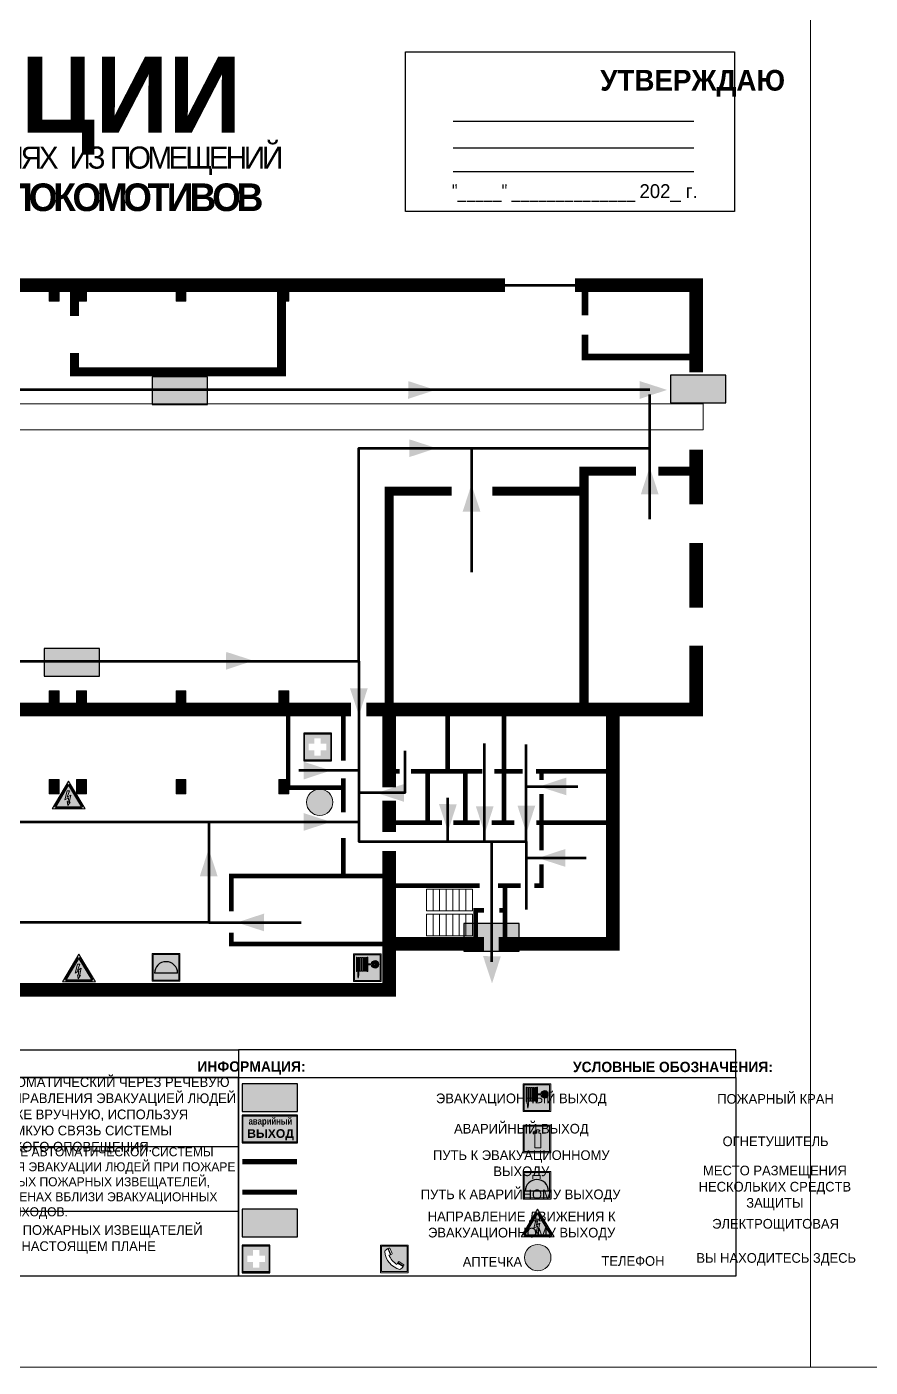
# Model space of a CAD drawing. Header units: millimetres. Extents: x 13114 to 67229, y 22859 to 38520.
# Drawn here: x 30189.8 to 30433.5, y 34765.1 to 35152.6 of the extents above; entities that cross this region are included whole.
import ezdxf

# ---------------------------------------------------------------- set-up
doc = ezdxf.new("R2010")
doc.units = ezdxf.units.MM
doc.linetypes.add('GOST2.303 4', pattern=[7, 5, -2, 0])
doc.layers.add('План_Штампы', color=7, linetype='Continuous')
doc.styles.add('обычный', font='arial.ttf')

# ---------------------------------------------------------------- blocks, each defined once
blk = doc.blocks.new('A$C7B4425F7')
at = {"true_color": 0xffffff}
blk.add_hatch(color=7, dxfattribs=at).paths.add_polyline_path([(0, 0), (-16, 0), (-16, -8), (0, -8)])
h = blk.add_hatch(color=126)
h.paths.add_polyline_path([(-0.2, -0.2), (-15.8, -0.2), (-15.8, -7.8), (-0.2, -7.8)])
h.paths.add_polyline_path([(-11.76, -2.03), (-11.76, -3.66), (-11.17, -3.66, -0.568275), (-11.17, -6.18), (-12.58, -6.18), (-12.58, -2.03)], flags=16)
h.paths.add_polyline_path([(-13.33, -4.12, -0.495768), (-13.59, -6.18), (-15.03, -6.18), (-15.03, -2.03), (-13.59, -2.03, -0.487973)], flags=16)
h.paths.add_polyline_path([(-10.25, -2.03), (-9.48, -2.03), (-9.48, -6.18), (-10.25, -6.18)], flags=16)
h.paths.add_polyline_path([(-13.84, -3.69), (-14.24, -3.69), (-14.24, -3.03), (-13.9, -3.03, -0.692621)], flags=0)
h.paths.add_polyline_path([(-9.15, -2.03), (-8.4, -2.03), (-8.04, -3.07), (-7.68, -2.03), (-6.93, -2.03), (-7.64, -4.1), (-6.93, -6.18), (-7.68, -6.18), (-8.04, -5.14), (-8.4, -6.18), (-9.15, -6.18), (-8.44, -4.1)], flags=16)
h.paths.add_polyline_path([(-11.76, -4.46), (-11.42, -4.46, -0.692621), (-11.36, -5.12), (-11.76, -5.12)], flags=0)
h.paths.add_polyline_path([(-13.9, -5.2), (-14.24, -5.2), (-14.24, -4.55), (-13.84, -4.55, -0.708038)], flags=0)
edge = h.paths.add_edge_path(flags=16)
edge.add_ellipse((-5.51, -4.08), major_axis=(0, 2.05), ratio=0.586184, start_angle=0, end_angle=360)
edge = h.paths.add_edge_path(flags=0)
edge.add_ellipse((-5.51, -4.08), major_axis=(0, 1.14), ratio=0.454828, start_angle=0, end_angle=360)
h.paths.add_polyline_path([(-4.13, -4.96, 0.377264), (-3.48, -4.52, 0.0555), (-3.16, -2.03), (-1.66, -2.03), (-1.66, -4.96), (-0.96, -4.96), (-0.96, -7.01), (-1.75, -7.01), (-1.75, -6.18), (-3.3, -6.18), (-3.3, -7.02), (-4.13, -7.02)], flags=16)
h.paths.add_polyline_path([(-2.73, -2.91), (-2.28, -2.91), (-2.28, -4.96), (-3.05, -4.96, 0.079136)], flags=0)
at = {"color": 126}
blk.add_lwpolyline([(-16, -8), (0, -8), (0, 0), (-16, 0)], close=True, dxfattribs=at)
blk = doc.blocks.new('A$C32E8229D')
at = {"true_color": 0xffffff}
blk.add_hatch(color=7, dxfattribs=at).paths.add_polyline_path([(0, 0), (0, -8), (16, -8), (16, 0)])
h = blk.add_hatch(color=126)
h.paths.add_polyline_path([(0.2, -0.2), (15.8, -0.2), (15.8, -7.8), (0.2, -7.8)])
h.paths.add_polyline_path([(13.49, -2.05), (12.08, -2.05), (11.37, -2.63, 0.162397), (11.29, -2.84), (11.29, -3.63), (10.35, -3.63), (10.35, -4.05), (11.68, -4.05), (11.68, -3.48), (12.26, -4.28), (11.29, -5.1), (11.29, -6.78), (11.85, -6.78), (11.85, -5.44), (12.8, -4.64), (12.8, -5.94), (14.46, -5.94), (14.46, -5.39), (13.45, -5.39), (13.45, -3.97), (12.46, -2.59), (13.15, -2.59), (13.69, -3.34), (14.18, -3)], flags=16)
h.paths.add_polyline_path([(10.74, -1.82, 1), (11.8, -1.82, 1)], flags=16)
h.paths.add_polyline_path([(9.39, -3.59), (5.99, -3.59), (6.56, -3.03), (5.91, -3.03), (5.1, -3.83), (5.91, -4.64), (6.56, -4.64), (5.99, -4.09), (9.39, -4.09)], flags=16)
h.paths.add_polyline_path([(4.29, -1.08), (1.72, -1.08), (1.72, -6.6), (4.29, -6.6)], flags=16)
at = {"color": 126}
blk.add_lwpolyline([(16, -8), (0, -8), (0, 0), (16, 0)], close=True, dxfattribs=at)
blk = doc.blocks.new('A$C3E6D3DDE')
at = {"lineweight": 5}
h = blk.add_hatch(color=40, dxfattribs=at)
h.paths.add_polyline_path([(24.1, 1.45), (16.46, -11.35), (31.74, -11.35)])
h.paths.add_polyline_path([(24.09, -0.46), (30.03, -10.41), (18.14, -10.41)], flags=16)
h.paths.add_polyline_path([(24.54, -3.08), (23.41, -6.02), (25.13, -5.01), (24.33, -8.5), (24.82, -8.27), (23.79, -9.86), (23.4, -8.04), (23.8, -8.43), (24.04, -6.29), (22.39, -7.25), (23.44, -3.08)], flags=0)
h = blk.add_hatch(color=256, dxfattribs=at)
h.paths.add_polyline_path([(24.37, 0.03, 0.567511), (23.82, 0.03), (17.59, -10.4, 0.582454), (17.86, -10.88), (30.32, -10.88, 0.582149), (30.6, -10.4)])
h.paths.add_polyline_path([(24.09, -0.46), (18.14, -10.41), (30.03, -10.41)], flags=16)
h.paths.add_polyline_path([(24.54, -3.08), (23.41, -6.02), (25.13, -5.01), (24.33, -8.5), (24.82, -8.27), (23.79, -9.86), (23.4, -8.04), (23.8, -8.43), (24.04, -6.29), (22.39, -7.25), (23.44, -3.08)], flags=0)
h = blk.add_hatch(color=40, dxfattribs=at)
h.paths.add_polyline_path([(24.09, -0.46), (18.14, -10.41), (30.03, -10.41)])
h.paths.add_polyline_path([(24.82, -8.27), (23.79, -9.86), (23.4, -8.04), (23.8, -8.43), (24.04, -6.29), (22.39, -7.25), (23.44, -3.08), (24.54, -3.08), (23.41, -6.02), (25.13, -5.01), (24.33, -8.5)], flags=16)
at = {"color": 40, "lineweight": 5}
for p, q in [((16.46, -11.35), (24.1, 1.45)), ((24.1, 1.45), (31.74, -11.35))]:
    blk.add_line(p, q, dxfattribs=at)
at = {"lineweight": 5}
for p, q in [((17.59, -10.4), (23.82, 0.03)), ((24.37, 0.03), (30.6, -10.4)), ((18.14, -10.41), (24.09, -0.46)), ((23.44, -3.08), (22.39, -7.25)), ((23.41, -6.02), (24.54, -3.08)), ((25.13, -5.01), (23.41, -6.02)), ((24.54, -3.08), (23.44, -3.08)), ((24.09, -0.46), (30.03, -10.41)), ((24.33, -8.5), (25.13, -5.01)), ((17.86, -10.88), (30.32, -10.88)), ((18.14, -10.41), (30.03, -10.41)), ((22.39, -7.25), (24.04, -6.29)), ((23.8, -8.43), (23.4, -8.04)), ((23.4, -8.04), (23.79, -9.86)), ((23.79, -9.86), (24.82, -8.27)), ((24.04, -6.29), (23.8, -8.43)), ((24.82, -8.27), (24.33, -8.5))]:
    blk.add_line(p, q, dxfattribs=at)
at = {"color": 50, "lineweight": 5}
blk.add_line((31.74, -11.35), (16.46, -11.35), dxfattribs=at)
blk = doc.blocks.new('A$C41C009D9')
at = {"true_color": 0xffffff}
blk.add_hatch(color=7, dxfattribs=at).paths.add_polyline_path([(0, 8), (-16, 8), (-16, 0), (0, 0)])
h = blk.add_hatch(color=126)
h.dxf.hatch_style = 1
h.paths.add_polyline_path([(-15.8, 7.8), (-15.8, 0.2), (-0.2, 0.2), (-0.2, 7.8)])
at = {"color": 126}
for points in [[(-16, 0), (0, 0), (0, 8), (-16, 8)], [(-16, 0), (0, 0), (0, 8), (-16, 8)], [(-15.8, 7.8), (-0.2, 7.8), (-0.2, 0.2), (-15.8, 0.2)]]:
    blk.add_lwpolyline(points, close=True, dxfattribs=at)
at = {"color": 7, "true_color": 0xffffff, "insert": (-15.8, 7.3), "char_height": 2.5, "width": 15.5999, "attachment_point": 1, "style": 'обычный'}
blk.add_mtext('\\pi1.6133;{\\fArial|b1|i0|c204|p34;\\H0.8x;\\W0.8;аварийный\\H1.25x;\\W1;\\P\\pi1.2327;ВЫХОД}', dxfattribs=at)
blk = doc.blocks.new('A$C37112FD5')
at = {"true_color": 0xf5f5ff}
h = blk.add_hatch(color=7, dxfattribs=at)
h.dxf.hatch_style = 1
h.paths.add_polyline_path([(12.8, -7.4), (0, -7.4), (0, -20.2), (12.8, -20.2)])
h.paths.add_polyline_path([(12.29, -7.91), (12.29, -19.69), (0.51, -19.69), (0.51, -7.91)], flags=16)
h.paths.add_polyline_path([(4.98, -9.04, -0.42597), (5.17, -9.22), (5.17, -12.25), (5.17, -15.29, -0.432244), (4.98, -15.47), (4.83, -15.47, -0.42597), (4.64, -15.29), (4.64, -12.25), (4.64, -9.22, -0.432244), (4.83, -9.04)], flags=0)
h.paths.add_polyline_path([(4.28, -9.22), (4.28, -12.25), (4.28, -15.29, -0.432244), (4.09, -15.47), (3.94, -15.47, -0.42597), (3.75, -15.29), (3.75, -12.25), (3.75, -9.22, -0.432244), (3.94, -9.04), (4.09, -9.04, -0.42597)], flags=0)
h.paths.add_polyline_path([(5.72, -9.04), (5.87, -9.04, -0.42597), (6.06, -9.22), (6.06, -12.25), (6.06, -15.29, -0.432244), (5.87, -15.47), (5.72, -15.47, -0.42597), (5.53, -15.29), (5.53, -12.25), (5.53, -9.22, -0.432244)], flags=0)
h.paths.add_polyline_path([(6.42, -8.9), (6.5, -8.9, -0.42597), (6.69, -9.08), (6.69, -12.03), (8.21, -12.03, -15.824349), (8.21, -12.47), (6.69, -12.47), (6.69, -15.42, -0.432244), (6.5, -15.6), (6.42, -15.6)], flags=0)
h.paths.add_polyline_path([(3.39, -9.22), (3.39, -12.25), (3.39, -15.29, -0.432244), (3.2, -15.47), (3.05, -15.47, -0.42597), (2.85, -15.29), (2.85, -12.25), (2.85, -9.22, -0.432244), (3.05, -9.04), (3.2, -9.04, -0.42597)], flags=0)
h.paths.add_polyline_path([(2.5, -9.22), (2.5, -16.71), (1.96, -16.71), (1.96, -9.22, -0.432244), (2.15, -9.04), (2.31, -9.04, -0.42597)], flags=0)
h.paths.add_polyline_path([(1.61, -8.9), (1.61, -15.6), (1.57, -15.6, -0.42597), (1.37, -15.42), (1.37, -12.03), (1.37, -9.09, -0.432244), (1.57, -8.9)], flags=0)
h.paths.add_polyline_path([(9.76, -10.81), (9.76, -12.03), (8.49, -12.03, -0.336371)], flags=0)
h.paths.add_polyline_path([(8.49, -12.47), (9.76, -12.47), (9.76, -13.7, -0.336371)], flags=0)
h.paths.add_polyline_path([(10.11, -10.81, -0.336371), (11.38, -12.03), (10.11, -12.03)], flags=0)
h.paths.add_polyline_path([(10.11, -12.47), (11.38, -12.47, -0.336371), (10.11, -13.7)], flags=0)
h.paths.add_polyline_path([(2.5, -16.84), (2.5, -17.05), (1.97, -17.05), (1.97, -16.84)], flags=0)
h.paths.add_polyline_path([(2.5, -17.24, -0.033778), (2.24, -18.6, -0.033778), (1.97, -17.24)], flags=0)
h = blk.add_hatch(color=242)
h.dxf.hatch_style = 1
h.paths.add_polyline_path([(12.29, -7.91), (0.51, -7.91), (0.51, -19.69), (12.29, -19.69)])
h.paths.add_polyline_path([(6.42, -15.6), (6.42, -8.9), (6.5, -8.9, -0.42597), (6.69, -9.08), (6.69, -12.03), (8.21, -12.03, -15.824349), (8.21, -12.47), (6.69, -12.47), (6.69, -15.42, -0.432244), (6.5, -15.6)], flags=16)
h.paths.add_polyline_path([(5.87, -15.47), (5.72, -15.47, -0.42597), (5.53, -15.29), (5.53, -12.25), (5.53, -9.22, -0.432244), (5.72, -9.04), (5.87, -9.04, -0.42597), (6.06, -9.22), (6.06, -12.25), (6.06, -15.29, -0.432244)], flags=16)
h.paths.add_polyline_path([(4.98, -15.47), (4.83, -15.47, -0.42597), (4.64, -15.29), (4.64, -12.25), (4.64, -9.22, -0.432244), (4.83, -9.04), (4.98, -9.04, -0.42597), (5.17, -9.22), (5.17, -12.25), (5.17, -15.29, -0.432244)], flags=16)
h.paths.add_polyline_path([(4.09, -15.47), (3.94, -15.47, -0.42597), (3.75, -15.29), (3.75, -12.25), (3.75, -9.22, -0.432244), (3.94, -9.04), (4.09, -9.04, -0.42597), (4.28, -9.22), (4.28, -12.25), (4.28, -15.29, -0.432244)], flags=16)
h.paths.add_polyline_path([(3.2, -15.47), (3.05, -15.47, -0.42597), (2.85, -15.29), (2.85, -12.25), (2.85, -9.22, -0.432244), (3.05, -9.04), (3.2, -9.04, -0.42597), (3.39, -9.22), (3.39, -12.25), (3.39, -15.29, -0.432244)], flags=16)
h.paths.add_polyline_path([(2.5, -17.05), (1.97, -17.05), (1.97, -16.84), (2.5, -16.84)], flags=16)
h.paths.add_polyline_path([(2.5, -17.24, -0.033778), (2.24, -18.6, -0.033778), (1.97, -17.24)], flags=16)
h.paths.add_polyline_path([(2.5, -16.71), (1.96, -16.71), (1.96, -9.22, -0.432244), (2.15, -9.04), (2.31, -9.04, -0.42597), (2.5, -9.22)], flags=16)
h.paths.add_polyline_path([(1.61, -15.6), (1.57, -15.6, -0.42597), (1.37, -15.42), (1.37, -12.03), (1.37, -9.09, -0.432244), (1.57, -8.9), (1.61, -8.9)], flags=16)
h.paths.add_polyline_path([(8.49, -12.47), (9.76, -12.47), (9.76, -13.7, -0.336371)], flags=0)
h.paths.add_polyline_path([(10.11, -13.7), (10.11, -12.47), (11.38, -12.47, -0.336371)], flags=0)
h.paths.add_polyline_path([(8.49, -12.03, -0.336371), (9.76, -10.81), (9.76, -12.03)], flags=0)
h.paths.add_polyline_path([(10.11, -12.03), (10.11, -10.81, -0.336371), (11.38, -12.03)], flags=0)
h = blk.add_hatch(color=7, dxfattribs=at)
h.dxf.hatch_style = 1
h.paths.add_polyline_path([(1.61, -8.9), (1.57, -8.9, 0.432244), (1.37, -9.09), (1.37, -12.03), (1.37, -15.42, 0.42597), (1.57, -15.6), (1.61, -15.6)])
h.paths.add_polyline_path([(2.5, -9.22, 0.42597), (2.31, -9.04), (2.15, -9.04, 0.432244), (1.96, -9.22), (1.96, -16.71), (2.5, -16.71)])
h.paths.add_polyline_path([(2.5, -16.84), (1.97, -16.84), (1.97, -17.05), (2.5, -17.05)])
h.paths.add_polyline_path([(2.5, -17.24), (1.97, -17.24, 0.033778), (2.24, -18.6, 0.033778)])
h.paths.add_polyline_path([(3.39, -12.25), (3.39, -9.22, 0.42597), (3.2, -9.04), (3.05, -9.04, 0.432244), (2.85, -9.22), (2.85, -12.25), (2.85, -15.29, 0.42597), (3.05, -15.47), (3.2, -15.47, 0.432244), (3.39, -15.29)])
h.paths.add_polyline_path([(4.28, -12.25), (4.28, -9.22, 0.42597), (4.09, -9.04), (3.94, -9.04, 0.432244), (3.75, -9.22), (3.75, -12.25), (3.75, -15.29, 0.42597), (3.94, -15.47), (4.09, -15.47, 0.432244), (4.28, -15.29)])
h.paths.add_polyline_path([(5.17, -12.25), (5.17, -9.22, 0.42597), (4.98, -9.04), (4.83, -9.04, 0.432244), (4.64, -9.22), (4.64, -12.25), (4.64, -15.29, 0.42597), (4.83, -15.47), (4.98, -15.47, 0.432244), (5.17, -15.29)])
h.paths.add_polyline_path([(6.06, -12.25), (6.06, -9.22, 0.42597), (5.87, -9.04), (5.72, -9.04, 0.432244), (5.53, -9.22), (5.53, -12.25), (5.53, -15.29, 0.42597), (5.72, -15.47), (5.87, -15.47, 0.432244), (6.06, -15.29)])
h.paths.add_polyline_path([(6.69, -12.47), (8.21, -12.47, 15.824349), (8.21, -12.03), (6.69, -12.03), (6.69, -9.08, 0.42597), (6.5, -8.9), (6.42, -8.9), (6.42, -15.6), (6.5, -15.6, 0.432244), (6.69, -15.42)])
h.paths.add_polyline_path([(8.49, -12.47), (9.76, -12.47), (9.76, -13.7, -0.336371)], flags=16)
h.paths.add_polyline_path([(8.49, -12.03, -0.336371), (9.76, -10.81), (9.76, -12.03)], flags=16)
h.paths.add_polyline_path([(10.11, -12.47), (11.38, -12.47, -0.336371), (10.11, -13.7)], flags=16)
h.paths.add_polyline_path([(10.11, -12.03), (10.11, -10.81, -0.336371), (11.38, -12.03)], flags=16)
h = blk.add_hatch(color=242)
h.dxf.hatch_style = 1
h.paths.add_polyline_path([(9.76, -10.81, 0.336371), (8.49, -12.03), (9.76, -12.03)])
h.paths.add_polyline_path([(10.11, -10.81), (10.11, -12.03), (11.38, -12.03, 0.336371)])
h.paths.add_polyline_path([(11.38, -12.47), (10.11, -12.47), (10.11, -13.7, 0.336371)])
h.paths.add_polyline_path([(9.76, -12.47), (8.49, -12.47, 0.336371), (9.76, -13.7)])
at = {"color": 242, "lineweight": 5}
for p, q in [((0, -20.2), (0, -7.4)), ((0, -7.4), (12.8, -7.4)), ((1.37, -12.03), (1.37, -9.08)), ((1.37, -12.03), (1.37, -15.42)), ((1.57, -8.9), (1.61, -8.9)), ((1.61, -8.9), (1.61, -15.6)), ((1.96, -16.71), (1.96, -9.22)), ((2.15, -9.04), (2.31, -9.04)), ((2.5, -16.71), (2.5, -9.22)), ((2.85, -12.25), (2.85, -9.22)), ((2.85, -12.25), (2.85, -15.29)), ((3.05, -9.04), (3.2, -9.04)), ((3.39, -12.25), (3.39, -9.22)), ((3.39, -12.25), (3.39, -15.29)), ((3.75, -12.25), (3.75, -9.22)), ((3.75, -12.25), (3.75, -15.29)), ((3.94, -9.04), (4.09, -9.04)), ((4.28, -12.25), (4.28, -9.22)), ((4.28, -12.25), (4.28, -15.29)), ((4.64, -12.25), (4.64, -9.22)), ((4.64, -12.25), (4.64, -15.29)), ((4.83, -9.04), (4.98, -9.04)), ((5.17, -12.25), (5.17, -9.22)), ((5.17, -12.25), (5.17, -15.29)), ((5.53, -12.25), (5.53, -9.22)), ((5.53, -12.25), (5.53, -15.29)), ((5.72, -9.04), (5.87, -9.04)), ((6.06, -12.25), (6.06, -9.22)), ((6.06, -12.25), (6.06, -15.29)), ((6.42, -8.9), (6.42, -15.6)), ((6.5, -8.9), (6.42, -8.9)), ((6.69, -12.03), (6.69, -9.08)), ((8.21, -12.03), (6.69, -12.03)), ((9.76, -12.03), (8.49, -12.03)), ((9.76, -10.81), (9.76, -12.03)), ((10.11, -10.81), (10.11, -12.03)), ((11.38, -12.03), (10.11, -12.03)), ((12.8, -20.2), (12.8, -7.4)), ((1.57, -15.6), (1.61, -15.6)), ((1.96, -16.71), (2.5, -16.71)), ((1.97, -16.84), (2.5, -16.84)), ((1.97, -17.05), (1.97, -16.84)), ((2.5, -17.05), (1.97, -17.05)), ((1.97, -17.24), (2.5, -17.24)), ((2.5, -16.84), (2.5, -17.05)), ((3.05, -15.47), (3.2, -15.47)), ((3.94, -15.47), (4.09, -15.47)), ((4.83, -15.47), (4.98, -15.47)), ((5.72, -15.47), (5.87, -15.47)), ((6.42, -15.6), (6.5, -15.6)), ((8.21, -12.47), (6.69, -12.47)), ((6.69, -12.47), (6.69, -15.42)), ((9.76, -12.47), (8.49, -12.47)), ((9.76, -12.47), (9.76, -13.7)), ((11.38, -12.47), (10.11, -12.47)), ((10.11, -12.47), (10.11, -13.7)), ((0, -20.2), (12.8, -20.2))]:
    blk.add_line(p, q, dxfattribs=at)
blk.add_lwpolyline([(0.51, -7.91), (12.29, -7.91), (12.29, -19.69), (0.51, -19.69)], close=True, dxfattribs=at)
for centre, radius, start, end in [((1.56, -9.09), 0.182, 87.10267, 180.60715), ((2.15, -9.22), 0.182, 87.10267, 180.60715), ((2.32, -9.22), 0.182, 359.39285, 92.89733), ((3.04, -9.22), 0.182, 87.10267, 180.60715), ((3.21, -9.22), 0.182, 359.39285, 92.89733), ((3.93, -9.22), 0.182, 87.10267, 180.60715), ((4.1, -9.22), 0.182, 359.39285, 92.89733), ((4.82, -9.22), 0.182, 87.10267, 180.60715), ((4.99, -9.22), 0.182, 359.39285, 92.89733), ((5.71, -9.22), 0.182, 87.10267, 180.60715), ((5.88, -9.22), 0.182, 359.39285, 92.89733), ((6.51, -9.09), 0.182, 359.39285, 92.89733), ((9.93, -12.25), 1.74, 187.23185, 172.76815), ((9.93, -12.25), 1.46, 96.99266, 171.35851), ((9.93, -12.25), 1.46, 8.64149, 83.00734), ((1.56, -15.42), 0.182, 179.39285, 272.89733), ((12.17, -15.98), 10.27, 187.04098, 194.7793), ((-7.7, -15.98), 10.27, 345.2207, 352.95902), ((3.04, -15.29), 0.182, 179.39285, 272.89733), ((3.21, -15.29), 0.182, 267.10267, 0.60715), ((3.93, -15.29), 0.182, 179.39285, 272.89733), ((4.1, -15.29), 0.182, 267.10267, 0.60715), ((4.82, -15.29), 0.182, 179.39285, 272.89733), ((4.99, -15.29), 0.182, 267.10267, 0.60715), ((5.71, -15.29), 0.182, 179.39285, 272.89733), ((5.88, -15.29), 0.182, 267.10267, 0.60715), ((6.51, -15.42), 0.182, 267.10267, 0.60715), ((9.93, -12.25), 1.46, 188.64149, 263.00734), ((9.93, -12.25), 1.46, 276.99266, 351.35851)]:
    blk.add_arc(centre, radius, start, end, dxfattribs=at)
blk = doc.blocks.new('A$C7B8C2D5B')
at = {"lineweight": 0}
h = blk.add_hatch(color=5, dxfattribs=at)
h.dxf.hatch_style = 1
h.paths.add_polyline_path([(1.4, -3.02, 1), (-2.11, -3.02, 1)])
at = {"color": 5, "lineweight": 0}
blk.add_circle((-0.36, -3.02), 1.75, dxfattribs=at)
blk = doc.blocks.new('A$C18900ED3')
h = blk.add_hatch(color=126)
h.paths.add_polyline_path([(-0.18, -0.18), (-7.02, -0.18), (-7.02, -7.02), (-0.18, -7.02)])
h.paths.add_polyline_path([(-5.89, -4.46), (-5.89, -2.77), (-4.46, -2.77), (-4.46, -1.31), (-2.77, -1.31), (-2.77, -2.77), (-1.33, -2.77), (-1.33, -4.46), (-2.77, -4.46), (-2.77, -5.89), (-4.46, -5.89), (-4.46, -4.46)], flags=16)
at = {"color": 126}
for p, q in [((-7.2, 0), (-7.2, -7.2)), ((0, 0), (-7.2, 0)), ((0, -7.2), (0, 0)), ((-7.02, -7.02), (-7.02, -0.18)), ((-7.02, -0.18), (-0.18, -0.18)), ((-0.18, -0.18), (-0.18, -7.02)), ((-7.2, -7.2), (0, -7.2)), ((-0.18, -7.02), (-7.02, -7.02))]:
    blk.add_line(p, q, dxfattribs=at)
blk = doc.blocks.new('A$C1E1F2D43')
at = {"true_color": 0xffffff}
blk.add_hatch(color=7, dxfattribs=at).paths.add_polyline_path([(8, 0), (0, 0), (0, -8), (8, -8)])
h = blk.add_hatch(color=242)
h.paths.add_polyline_path([(0.32, -0.32), (0.32, -7.68), (7.68, -7.68), (7.68, -0.32)])
h.paths.add_polyline_path([(7.35, -5.71), (0.65, -5.71, -1)], flags=16)
at = {"color": 242, "lineweight": 5}
for p, q in [((0, 0), (8, 0)), ((0, -8), (0, 0)), ((0, 0), (8, 0)), ((8, -8), (8, 0)), ((0, -8), (8, -8))]:
    blk.add_line(p, q, dxfattribs=at)
at = {"color": 242}
blk.add_line((7.35, -5.71), (0.65, -5.71), dxfattribs=at)
at = {"color": 242, "lineweight": 5}
blk.add_lwpolyline([(0.32, -0.32), (7.68, -0.32), (7.68, -7.68), (0.32, -7.68)], close=True, dxfattribs=at)
at = {"color": 242}
blk.add_arc((4, -5.71), 3.35, 0, 180, dxfattribs=at)
blk = doc.blocks.new('A$C3AD82952')
at = {"true_color": 0xf5f5ff}
h = blk.add_hatch(color=7, dxfattribs=at)
h.dxf.hatch_style = 1
h.paths.add_polyline_path([(8.21, 8.73, 0.414214), (7.89, 9.05), (7.22, 9.05), (7.22, 9.92), (7.59, 9.92, 1), (7.57, 10.36), (7.22, 10.36), (7.22, 10.6), (6.43, 10.6), (6.43, 10.36), (6.01, 10.36), (4.74, 9.59), (4.74, 8.69), (4.98, 8.73), (4.98, 9.26), (6.12, 9.91), (6.43, 9.91), (6.43, 9.05), (5.76, 9.05, 0.414214), (5.44, 8.73), (5.44, 2.2), (8.21, 2.2)], flags=0)
h.paths.add_polyline_path([(12.8, 12.8), (0, 12.8), (0, 0), (12.8, 0)])
h.paths.add_polyline_path([(0.51, 12.29), (12.29, 12.29), (12.29, 0.51), (0.51, 0.51)], flags=16)
h.paths.add_polyline_path([(4.74, 9.59), (6.01, 10.36), (6.43, 10.36), (6.43, 10.6), (7.22, 10.6), (7.22, 10.36), (7.59, 10.36, -0.94586), (7.59, 9.92), (7.22, 9.92), (7.22, 9.05), (7.89, 9.05, -0.414214), (8.21, 8.73), (8.21, 2.2), (5.44, 2.2), (5.44, 8.73, -0.414214), (5.76, 9.05), (6.43, 9.05), (6.43, 9.91), (6.12, 9.91), (4.98, 9.26), (4.98, 8.73), (4.74, 8.69)], flags=0)
h = blk.add_hatch(color=242)
h.dxf.hatch_style = 1
h.paths.add_polyline_path([(12.29, 12.29), (0.51, 12.29), (0.51, 0.51), (12.29, 0.51)])
h.paths.add_polyline_path([(4.74, 8.69), (4.74, 9.59), (6.01, 10.36), (6.43, 10.36), (6.43, 10.6), (7.22, 10.6), (7.22, 10.36), (7.59, 10.36, -0.94586), (7.59, 9.92), (7.22, 9.92), (7.22, 9.05), (7.89, 9.05, -0.414214), (8.21, 8.73), (8.21, 2.2), (5.44, 2.2), (5.44, 8.73, -0.414214), (5.76, 9.05), (6.43, 9.05), (6.43, 9.91), (6.12, 9.91), (4.98, 9.26), (4.98, 8.73)], flags=16)
h = blk.add_hatch(color=7, dxfattribs=at)
h.dxf.hatch_style = 1
h.paths.add_polyline_path([(8.21, 8.73, 0.414214), (7.89, 9.05), (7.22, 9.05), (7.22, 9.92), (7.59, 9.92, 1), (7.57, 10.36), (7.22, 10.36), (7.22, 10.6), (6.43, 10.6), (6.43, 10.36), (6.01, 10.36), (4.74, 9.59), (4.74, 8.69), (4.98, 8.73), (4.98, 9.26), (6.12, 9.91), (6.43, 9.91), (6.43, 9.05), (5.76, 9.05, 0.414214), (5.44, 8.73), (5.44, 2.2), (8.21, 2.2)])
at = {"color": 242, "lineweight": 5}
for p, q in [((0, 0), (0, 12.8)), ((0, 12.8), (12.8, 12.8)), ((12.8, 0), (12.8, 12.8)), ((6.01, 10.36), (4.74, 9.59)), ((4.74, 9.59), (4.74, 8.69)), ((4.74, 8.69), (4.98, 8.73)), ((4.98, 9.26), (6.12, 9.91)), ((4.98, 8.73), (4.98, 9.26)), ((5.44, 2.2), (5.44, 8.73)), ((5.76, 9.05), (6.43, 9.05)), ((6.01, 10.36), (6.43, 10.36)), ((6.12, 9.91), (6.43, 9.91)), ((7.22, 10.6), (6.43, 10.6)), ((6.43, 10.6), (6.43, 10.36)), ((6.43, 9.91), (6.43, 9.05)), ((7.22, 10.36), (7.22, 10.6)), ((7.59, 10.36), (7.22, 10.36)), ((7.22, 9.05), (7.22, 9.92)), ((7.59, 9.92), (7.22, 9.92)), ((7.89, 9.05), (7.22, 9.05)), ((8.21, 2.2), (8.21, 8.73)), ((0, 0), (12.8, 0)), ((5.44, 2.2), (8.21, 2.2))]:
    blk.add_line(p, q, dxfattribs=at)
blk.add_lwpolyline([(0.51, 12.29), (12.29, 12.29), (12.29, 0.51), (0.51, 0.51)], close=True, dxfattribs=at)
for centre, radius, start, end in [((5.76, 8.73), 0.32, 90, 180), ((7.58, 10.14), 0.223, 273.18746, 86.81254), ((7.89, 8.73), 0.32, 0, 90)]:
    blk.add_arc(centre, radius, start, end, dxfattribs=at)
blk = doc.blocks.new('A$C456E1F9C')
at = {"lineweight": 5}
h = blk.add_hatch(color=242, dxfattribs=at)
h.paths.add_polyline_path([(0.51, -1.47), (0.51, -13.26), (12.29, -13.26), (12.29, -1.47)])
h.paths.add_polyline_path([(5.42, -4.95, -0.254479), (4.78, -5.4), (3.52, -2.53, -0.209735), (4.23, -2.4)], flags=16)
h.paths.add_polyline_path([(8.53, -8.6), (10.87, -10.17), (10.54, -10.76), (8.03, -9.13, -0.192251)], flags=16)
h.paths.add_polyline_path([(4.61, -5.49, 0.005518), (3.87, -5.72, 0.128647), (7.49, -10.01, 0.00809), (7.83, -9.33), (10.47, -10.97, -0.16736), (8.99, -12.25, -0.327862), (1.95, -3.95, -0.166952), (3.36, -2.62)], flags=16)
at = {"color": 242, "lineweight": 5}
for p, q in [((0, -13.77), (0, -0.97)), ((12.8, -0.97), (0, -0.97)), ((4.61, -5.49), (3.36, -2.62)), ((3.52, -2.53), (4.78, -5.4)), ((4.23, -2.4), (5.42, -4.95)), ((12.8, -13.77), (12.8, -0.97)), ((7.83, -9.33), (10.47, -10.97)), ((8.03, -9.13), (10.54, -10.76)), ((10.81, -10.12), (8.53, -8.6)), ((10.54, -10.76), (10.8, -10.3)), ((10.8, -10.3), (10.81, -10.12)), ((0, -13.77), (12.8, -13.77))]:
    blk.add_line(p, q, dxfattribs=at)
blk.add_lwpolyline([(0.51, -1.47), (12.29, -1.47), (12.29, -13.26), (0.51, -13.26)], close=True, dxfattribs=at)
for centre, radius, start, end in [((4.59, -5.34), 2.99, 114.28453, 152.19739), ((11.12, -3.31), 9.19, 183.99153, 256.60086), ((4.02, -3.27), 0.891, 76.32839, 123.70924), ((14.98, -39.1), 35.17, 107.14873, 108.41345), ((13.86, -0.94), 11.08, 205.55365, 234.87622), ((4.68, -4.59), 0.824, 276.9621, 334.07228), ((-13.31, 0.8), 23.44, 332.54871, 334.40268), ((8.94, -9.5), 0.989, 114.40924, 157.93883), ((7.87, -9.46), 3, 291.92908, 329.9329)]:
    blk.add_arc(centre, radius, start, end, dxfattribs=at)

msp = doc.modelspace()

# ---------------------------------------------------------------- hatches: boundary and pattern name
at = {"lineweight": 0}
h = msp.add_hatch(color=256, dxfattribs=at)
h.dxf.hatch_style = 1
h.paths.add_polyline_path([(30196.31, 35077.48), (30196.31, 35073.31), (30199.14, 35073.31), (30199.14, 35077.48)])
h = msp.add_hatch(color=256, dxfattribs=at)
h.dxf.hatch_style = 1
h.paths.add_polyline_path([(30204.21, 35077.48), (30204.21, 35073.31), (30207.04, 35073.31), (30207.04, 35077.48)])
h = msp.add_hatch(color=256, dxfattribs=at)
h.dxf.hatch_style = 1
h.paths.add_polyline_path([(30232.98, 35077.48), (30232.98, 35073.31), (30235.81, 35073.31), (30235.81, 35077.48)])
h = msp.add_hatch(color=256, dxfattribs=at)
h.dxf.hatch_style = 1
h.paths.add_polyline_path([(30262.68, 35077.48), (30262.68, 35073.31), (30265.51, 35073.31), (30265.51, 35077.48)])
h = msp.add_hatch(color=256, dxfattribs=at)
h.dxf.hatch_style = 1
h.paths.add_polyline_path([(30196.31, 34960.69), (30196.31, 34956.52), (30199.14, 34956.52), (30199.14, 34960.69)])
h = msp.add_hatch(color=256, dxfattribs=at)
h.dxf.hatch_style = 1
h.paths.add_polyline_path([(30204.21, 34960.69), (30204.21, 34956.52), (30207.04, 34956.52), (30207.04, 34960.69)])
h = msp.add_hatch(color=256, dxfattribs=at)
h.dxf.hatch_style = 1
h.paths.add_polyline_path([(30232.98, 34960.69), (30232.98, 34956.52), (30235.81, 34956.52), (30235.81, 34960.69)])
h = msp.add_hatch(color=256, dxfattribs=at)
h.dxf.hatch_style = 1
h.paths.add_polyline_path([(30262.68, 34960.69), (30262.68, 34956.52), (30265.51, 34956.52), (30265.51, 34960.69)])
h = msp.add_hatch(color=256, dxfattribs=at)
h.dxf.hatch_style = 1
h.paths.add_polyline_path([(30196.31, 34935.02), (30196.31, 34930.85), (30199.14, 34930.85), (30199.14, 34935.02)])
h = msp.add_hatch(color=256, dxfattribs=at)
h.dxf.hatch_style = 1
h.paths.add_polyline_path([(30204.21, 34935.02), (30204.21, 34930.85), (30207.04, 34930.85), (30207.04, 34935.02)])
h = msp.add_hatch(color=256, dxfattribs=at)
h.dxf.hatch_style = 1
h.paths.add_polyline_path([(30232.98, 34935.02), (30232.98, 34930.85), (30235.81, 34930.85), (30235.81, 34935.02)])
h = msp.add_hatch(color=256, dxfattribs=at)
h.dxf.hatch_style = 1
h.paths.add_polyline_path([(30262.68, 34935.02), (30262.68, 34930.85), (30265.51, 34930.85), (30265.51, 34935.02)])

# ---------------------------------------------------------------- linework, layer by layer
at = {"color": 5, "lineweight": 0}
for points in [[(29816.34, 34765.09), (30416.34, 34765.09), (30416.34, 35160.09), (29816.34, 35160.09)], [(30416.34, 34765.09), (31016.34, 34765.09), (31016.34, 35160.09), (30416.34, 35160.09)]]:
    msp.add_lwpolyline(points, close=True, dxfattribs=at)
for points in [[(30299.28, 35145.45), (30394.29, 35145.45), (30394.29, 35099.24), (30299.28, 35099.24)], [(30129.24, 34856.87), (30250.96, 34856.87), (30250.96, 34791.42), (30129.24, 34791.42)], [(30129.24, 34856.87), (30250.96, 34856.87), (30250.96, 34848.82), (30129.24, 34848.82)], [(30250.96, 34848.82), (30394.73, 34848.82), (30394.73, 34856.87), (30250.96, 34856.87)], [(30129.24, 34848.82), (30250.96, 34848.82), (30250.96, 34828.83), (30129.24, 34828.83)], [(30250.96, 34848.82), (30394.73, 34848.82), (30394.73, 34791.42), (30250.96, 34791.42)], [(30250.96, 34828.83), (30129.24, 34828.83), (30129.24, 34810.25), (30250.96, 34810.25)]]:
    msp.add_lwpolyline(points, close=True)
for points in [[(30313.04, 35125.4), (30382.56, 35125.4)], [(30313.04, 35117.64), (30382.56, 35117.64)], [(30313.04, 35110.85), (30382.56, 35110.85)]]:
    msp.add_lwpolyline(points)
at = {"lineweight": 100}
for points, const_width in [([(30328, 35077.92), (30122.44, 35077.92)], 3.96), ([(30203.62, 35077.23), (30203.62, 35069.05)], 2.64), ([(30203.62, 35058.29), (30203.62, 35052.87), (30263.43, 35052.87), (30263.43, 35076.94)], 2.64), ([(30348.22, 35077.92), (30383.22, 35077.92), (30383.22, 35052.79)], 3.96), ([(30351.13, 35069.21), (30351.13, 35077.92)], 2), ([(30382.54, 35057.17), (30351.13, 35057.17), (30351.13, 35063.63)], 2), ([(30383.22, 35030.39), (30383.22, 35014.6)], 3.96), ([(30324.32, 35018.38), (30350.85, 35018.38), (30350.85, 34955.6), (30350.85, 35024.14), (30365.83, 35024.14)], 2.64), ([(30372.29, 35024.14), (30382.51, 35024.14)], 2.64), ([(30294.55, 34955.24), (30294.55, 35018.38), (30312.62, 35018.38)], 2.64), ([(30383.22, 35003.39), (30383.22, 34984.73)], 3.96), ([(30383.22, 34973.71), (30383.22, 34955.24), (30287.97, 34955.24)], 3.96), ([(30283.55, 34955.24), (30122.56, 34955.24)], 3.96), ([(30265.36, 34955.02), (30265.36, 34932.65), (30281.29, 34932.65), (30281.29, 34935.38)], 1.32), ([(30281.29, 34940.48), (30281.29, 34954.18)], 1.32), ([(30294.55, 34932.71), (30294.55, 34955.24)], 3.96), ([(30311.42, 34937.41), (30311.42, 34954.92)], 1.32), ([(30326.14, 34887.46), (30359.19, 34887.46), (30359.19, 34955.24)], 3.96), ([(30327.73, 34922.53), (30327.73, 34954.81)], 1.32), ([(30297.58, 34937.41), (30294.35, 34937.41)], 1.32), ([(30305.69, 34937.41), (30305.69, 34922.53), (30295.36, 34922.53), (30309.81, 34922.53)], 1.32), ([(30321.44, 34937.41), (30300.87, 34937.41)], 1.32), ([(30316.52, 34922.53), (30316.52, 34937.41)], 1.32), ([(30333.13, 34937.41), (30324.91, 34937.41)], 1.32), ([(30338.57, 34934.88), (30338.57, 34937.41), (30336.95, 34937.41)], 1.32), ([(30338.57, 34937.41), (30359.29, 34937.41)], 1.32), ([(30281.29, 34932.65), (30281.29, 34932.65)], 1.32), ([(30281.29, 34932.65), (30281.29, 34925.51)], 1.32), ([(30294.55, 34919.79), (30294.55, 34928.86)], 3.96), ([(30338.57, 34914.56), (30338.57, 34930.79)], 1.32), ([(30313.04, 34922.53), (30320.7, 34922.53)], 1.32), ([(30324.19, 34922.53), (30330.68, 34922.53)], 1.32), ([(30337.1, 34922.53), (30358.93, 34922.53)], 1.32), ([(29858.49, 34888.09), (29858.49, 34874.17), (30294.55, 34874.17), (30294.55, 34914.31)], 3.96), ([(30281.29, 34918.13), (30281.29, 34907.11)], 1.32), ([(30248.96, 34896.92), (30248.96, 34907.11)], 1.32), ([(30248.96, 34907.11), (30294.56, 34907.11), (30248.96, 34907.11), (30248.96, 34900.18)], 1.32), ([(30336.47, 34904.3), (30338.57, 34904.3), (30338.57, 34910.46)], 1.32), ([(30294.1, 34904.3), (30320.69, 34904.3)], 1.32), ([(30326.04, 34904.3), (30332.56, 34904.3)], 1.32), ([(30327.99, 34904.3), (30327.99, 34888.13)], 1.32), ([(30319.57, 34887.5), (30319.57, 34897.18), (30321.92, 34897.18)], 1.32), ([(30327.99, 34897.18), (30326.4, 34897.18)], 1.32), ([(30294.55, 34887.46), (30248.96, 34887.46), (30248.96, 34890.73)], 1.32), ([(30294.55, 34887.46), (30321.91, 34887.46)], 3.96)]:
    msp.add_lwpolyline(points, dxfattribs=dict(at, const_width=const_width))
at = {"lineweight": 0}
for points in [[(30196.31, 35077.48), (30199.14, 35077.48), (30199.14, 35073.31), (30196.31, 35073.31)], [(30204.21, 35077.48), (30207.04, 35077.48), (30207.04, 35073.31), (30204.21, 35073.31)], [(30232.98, 35077.48), (30235.81, 35077.48), (30235.81, 35073.31), (30232.98, 35073.31)], [(30262.68, 35077.48), (30265.51, 35077.48), (30265.51, 35073.31), (30262.68, 35073.31)], [(29870.48, 35043.59), (30385.3, 35043.59), (30385.3, 35036.12), (29870.48, 35036.12)], [(30196.31, 34960.69), (30199.14, 34960.69), (30199.14, 34956.52), (30196.31, 34956.52)], [(30204.21, 34960.69), (30207.04, 34960.69), (30207.04, 34956.52), (30204.21, 34956.52)], [(30232.98, 34960.69), (30235.81, 34960.69), (30235.81, 34956.52), (30232.98, 34956.52)], [(30262.68, 34960.69), (30265.51, 34960.69), (30265.51, 34956.52), (30262.68, 34956.52)], [(30196.31, 34935.02), (30199.14, 34935.02), (30199.14, 34930.85), (30196.31, 34930.85)], [(30204.21, 34935.02), (30207.04, 34935.02), (30207.04, 34930.85), (30204.21, 34930.85)], [(30232.98, 34935.02), (30235.81, 34935.02), (30235.81, 34930.85), (30232.98, 34930.85)], [(30262.68, 34935.02), (30265.51, 34935.02), (30265.51, 34930.85), (30262.68, 34930.85)], [(30305.31, 34897.08), (30307.21, 34897.08), (30307.21, 34903.34), (30305.31, 34903.34)], [(30307.21, 34897.08), (30309.1, 34897.08), (30309.1, 34903.34), (30307.21, 34903.34)], [(30309.1, 34897.08), (30311, 34897.08), (30311, 34903.34), (30309.1, 34903.34)], [(30311, 34897.08), (30312.9, 34897.08), (30312.9, 34903.34), (30311, 34903.34)], [(30312.9, 34897.08), (30314.79, 34897.08), (30314.79, 34903.34), (30312.9, 34903.34)], [(30314.79, 34897.08), (30316.69, 34897.08), (30316.69, 34903.34), (30314.79, 34903.34)], [(30316.69, 34897.08), (30318.59, 34897.08), (30318.59, 34903.34), (30316.69, 34903.34)], [(30305.31, 34889.82), (30307.21, 34889.82), (30307.21, 34896.09), (30305.31, 34896.09)], [(30307.21, 34889.82), (30309.1, 34889.82), (30309.1, 34896.09), (30307.21, 34896.09)], [(30309.1, 34889.82), (30311, 34889.82), (30311, 34896.09), (30309.1, 34896.09)], [(30311, 34889.82), (30312.9, 34889.82), (30312.9, 34896.09), (30311, 34896.09)], [(30312.9, 34889.82), (30314.79, 34889.82), (30314.79, 34896.09), (30312.9, 34896.09)], [(30314.79, 34889.82), (30316.69, 34889.82), (30316.69, 34896.09), (30314.79, 34896.09)], [(30316.69, 34889.82), (30318.59, 34889.82), (30318.59, 34896.09), (30316.69, 34896.09)]]:
    msp.add_lwpolyline(points, close=True, dxfattribs=at)
at = {"lineweight": 100}
msp.add_lwpolyline([(30328, 35077.92), (30353.28, 35077.92)], dxfattribs=at)
at = {"color": 126, "lineweight": 100, "true_color": 0x008754}
for points in [[(29870.83, 35047.7), (29867.97, 35047.7), (29867.97, 34969.25), (30285.79, 34969.25), (30285.79, 34917.07), (30324.1, 34917.07), (30324.1, 34882.29)], [(30369.91, 35047.7), (29870.83, 35047.7)], [(30369.91, 35010.31), (30369.91, 35046.37), (30369.91, 35046.37)], [(30285.79, 34969.25), (30285.79, 35030.84), (30369.91, 35030.84)], [(30318.33, 35030.84), (30318.33, 34995.01)], [(30299.08, 34943.27), (30299.08, 34931.13), (30285.79, 34931.13)], [(30322.13, 34917.07), (30322.13, 34945.4)], [(30324.1, 34917.07), (30334.16, 34917.07), (30334.16, 34945.15)], [(30285.79, 34937.6), (30268.39, 34937.6)], [(30334.16, 34933.01), (30349.07, 34933.01)], [(30311.48, 34917.07), (30311.48, 34929.75)], [(29906.95, 34922.81), (30285.79, 34922.81)], [(30242.44, 34922.81), (30242.44, 34893.65), (30269.14, 34893.65)], [(30334.16, 34917.07), (30334.16, 34897.45)], [(30334.16, 34912.35), (30351.45, 34912.35)], [(30242.44, 34893.65), (29922.11, 34893.65)]]:
    msp.add_lwpolyline(points, dxfattribs=at)
at = {"color": 126, "lineweight": 80, "true_color": 0x008754, "const_width": 1.5}
msp.add_lwpolyline([(30267.9, 34824.5), (30252.1, 34824.5)], dxfattribs=at)
at = {"color": 126, "linetype": 'GOST2.303 4', "lineweight": 80, "true_color": 0x008754, "const_width": 1.5}
msp.add_lwpolyline([(30267.9, 34815.7), (30252.1, 34815.7)], dxfattribs=at)
at = {"layer": 'План_Штампы', "color": 126, "true_color": 0x008754}
for points in [[(30300.03, 35045.07), (30300.05, 35050.21), (30307.93, 35047.66)], [(30366.96, 35045.07), (30366.97, 35050.21), (30374.85, 35047.66)], [(30300.35, 35028.23), (30300.36, 35033.37), (30308.24, 35030.82)], [(30372.41, 35017.48), (30367.27, 35017.49), (30369.82, 35025.37)], [(30320.92, 35012.45), (30315.78, 35012.47), (30318.33, 35020.35)], [(30247.42, 34966.78), (30247.44, 34971.92), (30255.32, 34969.37)], [(30283.21, 34961.42), (30288.35, 34961.4), (30285.8, 34953.52)], [(30269.81, 34935.02), (30269.82, 34940.16), (30277.7, 34937.61)], [(30345.76, 34935.58), (30345.75, 34930.45), (30337.87, 34932.99)], [(30298.83, 34933.71), (30298.82, 34928.57), (30290.94, 34931.12)], [(30308.95, 34927.89), (30314.09, 34927.88), (30311.54, 34920)], [(30319.59, 34927.24), (30324.72, 34927.23), (30322.18, 34919.35)], [(30331.62, 34927.44), (30336.75, 34927.43), (30334.21, 34919.55)], [(30269.82, 34920.17), (30269.83, 34925.31), (30277.71, 34922.76)], [(30244.97, 34907.04), (30239.83, 34907.05), (30242.38, 34914.93)], [(30345.43, 34914.91), (30345.42, 34909.77), (30337.54, 34912.32)], [(30258.42, 34896.26), (30258.41, 34891.12), (30250.53, 34893.67)], [(30321.68, 34883.94), (30326.81, 34883.92), (30324.27, 34876.04)]]:
    msp.add_solid(points, dxfattribs=at)

# ---------------------------------------------------------------- block references
for name, p, xscale, yscale, zscale in [('A$C18900ED3', (30277.85, 34948.41), 1.111111111007631, 1.111111111007631, 1.111111111007631), ('A$C3E6D3DDE', (30186.86, 34933.66), 0.625, 0.625, 0.625), ('A$C7B8C2D5B', (30275.26, 34935.01), 2.177419353276491, 2.177419353276491, 2.177419353276491), ('A$C3E6D3DDE', (30189.82, 34883.58), 0.625, 0.625, 0.625), ('A$C37112FD5', (30284.22, 34889.24), 0.6249984004534781, 0.6249984004534781, 0.6249984004534781), ('A$C37112FD5', (30333.24, 34851.64), 0.6249984004534781, 0.6249984004534781, 0.6249984004534781), ('A$C3AD82952', (30333.24, 34827.11), 0.625, 0.625, 0.625), ('A$C3E6D3DDE', (30322.37, 34809.84), 0.625, 0.625, 0.625), ('A$C18900ED3', (30260.1, 34800.42), 1.111111111007631, 1.111111111007631, 1.111111111007631), ('A$C456E1F9C', (30292.05, 34801.02), 0.625, 0.625, 0.625), ('A$C7B8C2D5B', (30338.27, 34803.36), 2.177419353276491, 2.177419353276491, 2.177419353276491)]:
    msp.add_blockref(name, p, dxfattribs=dict(xscale=xscale, yscale=yscale, zscale=zscale))
at = {"color": 1}
for p in [(30226.07, 34884.7), (30333.24, 34821.72)]:
    msp.add_blockref('A$C1E1F2D43', p, dxfattribs=at)
msp.add_blockref('A$C41C009D9', (30268.1, 34829.94))
at = {"layer": 'План_Штампы', "color": 126, "true_color": 0x008754, "xscale": -1}
for p in [(30242.06, 35051.47), (30210.83, 34972.91), (30268.1, 34810.75)]:
    msp.add_blockref('A$C32E8229D', p, dxfattribs=at)
at = {"layer": 'План_Штампы'}
for p in [(30391.87, 35051.93), (30332.12, 34893.42), (30268.1, 34847.01)]:
    msp.add_blockref('A$C7B4425F7', p, dxfattribs=at)

# ---------------------------------------------------------------- texts
at = {"lineweight": 0, "style": 'обычный'}
for s, insert, char_height, width, attachment_point in [('{\\fProxima Nova Rg|b1|i0|c204|p2;ПЛАН ЭВАКУАЦИИ}', (29974.71, 35144.01), 22, 493.8901, 1), ('\\pi-18,l18,t18;{\\fProxima Nova Rg|b1|i0|c204|p2;УТВЕРЖДАЮ\\H1.1997x; }', (30382.23, 35136.32), 6, 126.6484, 5), ('{\\fArial Narrow|b0|i0|c204|p34;"_____" ______________ \\fProxima Nova Rg|b0|i0|c204|p2;202_ г. }', (30348.19, 35104.56), 4, 78.6503, 5), ('{\\fProxima Nova Rg|b1|i0|c204|p2;ИНФОРМАЦИЯ:\\H1.1997x; }', (30254.76, 34851.6), 3, 175.1736, 5), ('{\\fProxima Nova Rg|b1|i0|c204|p2;УСЛОВНЫЕ ОБОЗНАЧЕНИЯ:\\H1.1997x; }', (30376.54, 34851.88), 3, 175.1736, 5), ('{\\fProxima Nova Rg|b0|i0|c204|p2;СПОСОБ ОПОВЕЩЕНИЯ АВТОМАТИЧЕСКИЙ ЧЕРЕЗ РЕЧЕВУЮ СИСТЕМУ ОПОВЕЩЕНИЯ И УПРАВЛЕНИЯ ЭВАКУАЦИЕЙ ЛЮДЕЙ ПРИ ПОЖАРЕ , А ТАК ЖЕ ВРУЧНУЮ, ИСПОЛЬЗУЯ ВНУТРЕННЮЮ ГРОМКУЮ СВЯЗЬ СИСТЕМЫ ТЕХНОЛОГИЧЕСКОГО ОПОВЕЩЕНИЯ.}', (30190.86, 34837.78), 2.8, 118.5618, 5), ('\\pi-8.4,l8.4,t8.4;{\\fProxima Nova Rg|b0|i0|c204|p2;ЭВАКУАЦИОННЫЙ ВЫХОД\\H1.6404x; }', (30332.73, 34842.41), 2.8, 126.6484, 5), ('\\pi-8.4,l8.4,t8.4;{\\fProxima Nova Rg|b0|i0|c204|p2;ПОЖАРНЫЙ КРАН\\H1.6404x; }', (30406.19, 34842.65), 2.8, 126.6484, 5), ('\\pi-8.4,l8.4,t8.4;{\\fProxima Nova Rg|b0|i0|c204|p2;АВАРИЙНЫЙ ВЫХОД\\H1.6404x; }', (30332.74, 34833.65), 2.8, 126.6484, 5), ('\\pi-8.4,l8.4,t8.4;{\\fProxima Nova Rg|b0|i0|c204|p2;ОГНЕТУШИТЕЛЬ\\H1.1997x; }', (30406.21, 34830.38), 2.8, 126.6484, 5), ('{\\fProxima Nova Rg|b0|i0|c204|p2;\\P\\pt7.8;ЗАПУСК В РУЧНОМ РЕЖИМЕ АВТОМАТИЧЕСКОЙ СИСТЕМЫ ОПОВЕЩЕНИЯ  И УПРАВЛЕНИЯ ЭВАКУАЦИИ ЛЮДЕЙ ПРИ ПОЖАРЕ ПРОИЗВОДИТСЯ ОТ РУЧНЫХ ПОЖАРНЫХ ИЗВЕЩАТЕЛЕЙ, УСТАНАНОВЛЕННЫХ НА СТЕНАХ ВБЛИЗИ ЭВАКУАЦИОННЫХ ВЫХОДОВ. }', (30192.31, 34820.49), 2.6, 121.7868, 5), ('\\pi-8.4,l8.4,t8.4;{\\fProxima Nova Rg|b0|i0|c204|p2;ПУТЬ К ЭВАКУАЦИОННОМУ \\PВЫХОДУ }', (30332.73, 34823.66), 2.8, 126.6484, 5), ('\\pi-8.4,l8.4,t8.4;{\\fProxima Nova Rg|b0|i0|c204|p2;МЕСТО РАЗМЕЩЕНИЯ \\PНЕСКОЛЬКИХ СРЕДСТВ \\PЗАЩИТЫ}', (30406.01, 34816.88), 2.8, 126.6484, 5), ('\\pi-8.4,l8.4,t8.4;{\\fProxima Nova Rg|b0|i0|c204|p2;ПУТЬ К АВАРИЙНОМУ ВЫХОДУ \\H1.6404x; }', (30332.54, 34814.66), 2.8, 126.6484, 5), ('\\pt8.4;{\\fProxima Nova Rg|b0|i0|c204|p2;\\PМЕСТА РАСПОЛОЖЕНИЯ ПОЖАРНЫХ ИЗВЕЩАТЕЛЕЙ ОБОЗНАЧЕНЫ НА НАСТОЯЩЕМ ПЛАНЕ}', (30190.67, 34804.35), 2.8, 118.5618, 5), ('\\pi-8.4,l8.4,t8.4;{\\fProxima Nova Rg|b0|i0|c204|p2;НАПРАВЛЕНИЕ ДВИЖЕНИЯ К \\PЭВАКУАЦИОННОМУ ВЫХОДУ}', (30332.83, 34805.93), 2.8, 126.6484, 5), ('\\pi-8.4,l8.4,t8.4;{\\fProxima Nova Rg|b0|i0|c204|p2;ЭЛЕКТРОЩИТОВАЯ\\H1.1997x; }', (30406.2, 34806.15), 2.8, 126.6484, 5), ('\\pi-8.4,l8.4,t8.4;{\\fProxima Nova Rg|b0|i0|c204|p2;АПТЕЧКА\\H1.1667x; }', (30324.38, 34795.56), 2.8, 126.6484, 5), ('\\pi-8.4,l8.4,t8.4;{\\fProxima Nova Rg|b0|i0|c204|p2;ТЕЛЕФОН\\H1.1997x; }', (30365, 34795.78), 2.8, 126.6484, 5), ('\\pi-8.4,l8.4,t8.4;{\\fProxima Nova Rg|b0|i0|c204|p2;ВЫ НАХОДИТЕСЬ ЗДЕСЬ\\H1.1997x; }', (30406.39, 34796.27), 2.8, 126.6484, 5)]:
    msp.add_mtext(s, dxfattribs=dict(at, insert=insert, char_height=char_height, width=width, attachment_point=attachment_point))
at = {"color": 0, "lineweight": 0, "insert": (30125.55, 35118.21), "char_height": 8, "width": 449.2158, "attachment_point": 5, "style": 'обычный'}
msp.add_mtext('{\\fArial Black|b1|i0|c204|p34;\\H2x;\\T0.85;  \\fArial Narrow|b0|i0|c204|p34;\\H0.8x;\\W0.9;\\P\\fProxima Nova Rg|b0|i0|c204|p2;\\H0.5x;\\W1;\\C256;ПРИ ПОЖАРЕ  ИЛИ ДРУГИХ ЧРЕЗВЫЧАЙНЫХ СИТУАЦИЯХ  ИЗ ПОМЕЩЕНИЙ \\fProxima Nova Rg|b1|i0|c204|p2;\\H1.25x;\\PТЦ ЖДО: ЦЕХ КАПИТАЛЬНОГО РЕМОНТА ЛОКОМОТИВОВ}', dxfattribs=at)

doc.saveas('drawing.dxf')
